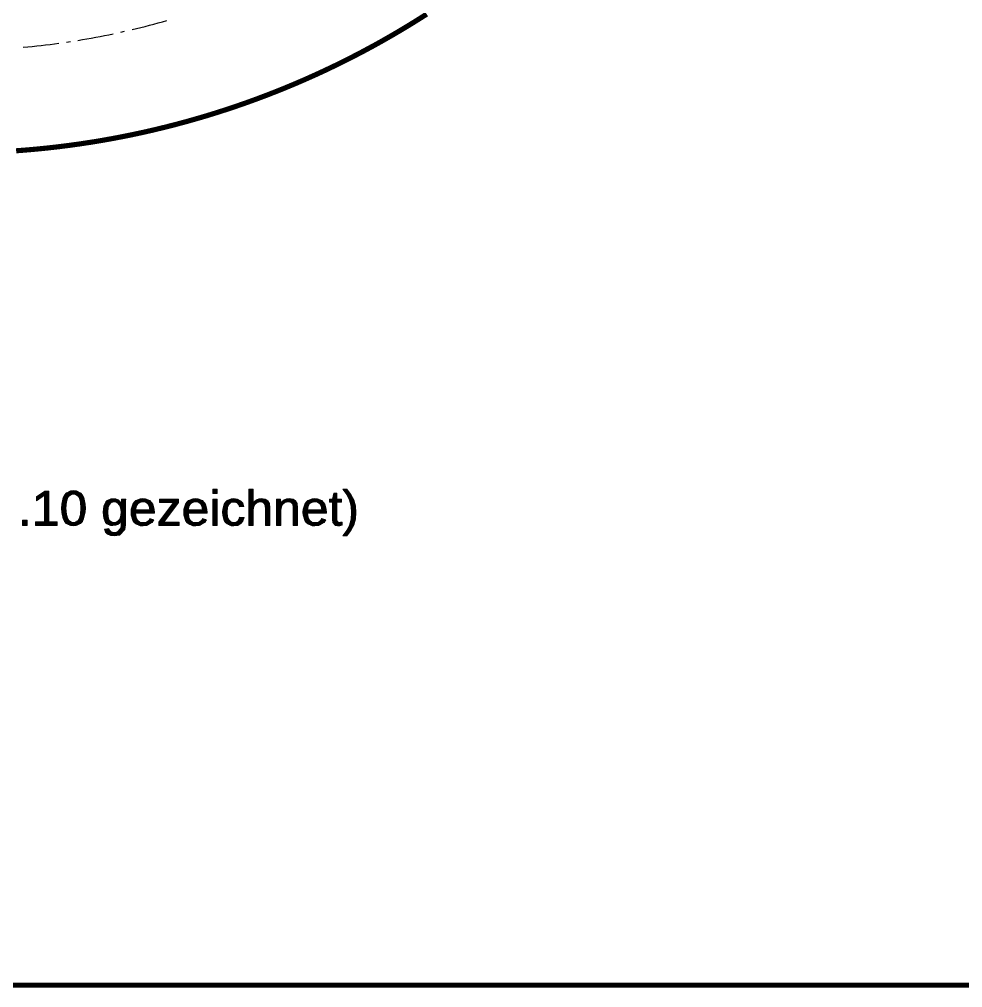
# Model space of a CAD drawing. Header units: millimetres. Extents: x 20 to 410, y 10 to 287.
# Drawn here: x 123.1 to 215, y 9.8 to 104.1 of the extents above; entities that cross this region are included whole.
import ezdxf

# ---------------------------------------------------------------- set-up
doc = ezdxf.new("R2010")
doc.units = ezdxf.units.MM
for name, color, linetype, lineweight in [('KANTEN', 7, 'Continuous', 50), ('MITTELLINIEN', 7, 'Continuous', 25), ('TEXT', 7, 'Continuous', 13)]:
    doc.layers.add(name, color=color, linetype=linetype, lineweight=lineweight)

msp = doc.modelspace()

# ---------------------------------------------------------------- linework, layer by layer
at = {"layer": 'KANTEN', "lineweight": 50, "const_width": 0.5}
msp.add_lwpolyline([(20, 10), (410, 10), (410, 287), (20, 287)], close=True, dxfattribs=at)
msp.add_lwpolyline([(122.766, 91.282), (123.663, 91.35), (124.859, 91.456), (125.754, 91.546), (126.947, 91.681), (128.137, 91.834), (129.029, 91.959), (130.215, 92.14), (131.103, 92.287), (132.285, 92.498), (133.169, 92.667), (134.051, 92.845), (135.224, 93.097), (136.102, 93.298), (137.269, 93.579), (138.141, 93.8), (139.3, 94.11), (140.455, 94.437), (141.319, 94.692), (142.179, 94.957), (143.322, 95.323), (144.175, 95.609), (145.309, 96.004), (146.155, 96.311), (147.278, 96.734), (148.395, 97.172), (149.229, 97.512), (150.059, 97.86), (150.885, 98.217), (151.981, 98.706), (152.798, 99.083), (153.882, 99.6), (154.689, 99.997), (155.493, 100.403), (156.557, 100.957), (157.614, 101.526), (158.401, 101.963), (159.183, 102.408), (160.219, 103.014), (160.99, 103.478), (162.011, 104.11), (162.77, 104.593)], dxfattribs=at)
at = {"layer": 'MITTELLINIEN', "lineweight": 25}
for points in [[(134.063, 103.091), (134.488, 103.195), (134.912, 103.299), (135.337, 103.406), (135.76, 103.516), (136.183, 103.627), (136.605, 103.742), (137.027, 103.86), (137.448, 103.977)], [(132.966, 102.84), (133.332, 102.924)], [(127.68, 101.87), (128.051, 101.925)], [(128.792, 102.042), (129.224, 102.112), (129.655, 102.187), (130.086, 102.264), (130.516, 102.341), (130.946, 102.424), (131.375, 102.508), (131.804, 102.593), (132.232, 102.684)], [(123.461, 101.37), (123.896, 101.411), (124.331, 101.454), (124.767, 101.498), (125.201, 101.548), (125.636, 101.598), (126.07, 101.65), (126.504, 101.707), (126.938, 101.763)]]:
    msp.add_lwpolyline(points, dxfattribs=at)
at = {"layer": 'TEXT', "lineweight": 13}
for p, q in [((124.764, 57.581), (125.329, 57.581)), ((124.851, 57.641), (125.413, 57.641)), ((124.939, 57.701), (125.497, 57.701)), ((125.026, 57.761), (125.948, 57.761)), ((125.113, 57.821), (125.948, 57.821)), ((125.2, 57.881), (125.948, 57.881)), ((125.288, 57.941), (125.948, 57.941)), ((125.375, 58.001), (125.948, 58.001)), ((125.462, 58.061), (125.948, 58.061)), ((125.518, 57.701), (125.948, 57.701)), ((125.518, 57.641), (125.948, 57.641)), ((125.518, 57.581), (125.948, 57.581)), ((125.55, 58.121), (125.948, 58.121)), ((127.387, 57.581), (127.846, 57.581)), ((127.418, 57.641), (127.889, 57.641)), ((127.448, 57.701), (127.988, 57.701)), ((127.485, 57.761), (128.094, 57.761)), ((127.536, 57.821), (128.298, 57.821)), ((127.588, 57.881), (129.113, 57.881)), ((127.65, 57.941), (129.049, 57.941)), ((127.774, 58.001), (128.929, 58.001)), ((127.898, 58.061), (128.808, 58.061)), ((128.022, 58.121), (128.688, 58.121)), ((128.419, 57.821), (129.163, 57.821)), ((128.617, 57.761), (129.214, 57.761)), ((128.718, 57.701), (129.251, 57.701)), ((128.816, 57.641), (129.281, 57.641)), ((128.857, 57.581), (129.312, 57.581)), ((141.918, 58.301), (142.346, 58.301)), ((141.918, 58.241), (142.346, 58.241)), ((141.918, 58.181), (142.346, 58.181)), ((141.918, 58.121), (142.346, 58.121)), ((141.918, 58.061), (142.346, 58.061)), ((141.918, 58.001), (142.346, 58.001)), ((141.918, 57.941), (142.346, 57.941)), ((145.441, 58.301), (145.868, 58.301)), ((145.441, 58.241), (145.868, 58.241)), ((145.441, 58.181), (145.868, 58.181)), ((145.441, 58.121), (145.868, 58.121)), ((145.441, 58.061), (145.868, 58.061)), ((145.441, 58.001), (145.868, 58.001)), ((145.441, 57.941), (145.868, 57.941)), ((145.441, 57.881), (145.868, 57.881)), ((145.441, 57.821), (145.868, 57.821)), ((145.441, 57.761), (145.868, 57.761)), ((145.441, 57.701), (145.868, 57.701)), ((145.441, 57.641), (145.868, 57.641)), ((145.441, 57.581), (145.868, 57.581)), ((153.651, 57.581), (154.011, 57.581)), ((153.665, 57.641), (154.011, 57.641)), ((153.678, 57.701), (154.011, 57.701)), ((153.691, 57.761), (154.011, 57.761)), ((153.704, 57.821), (154.011, 57.821)), ((153.717, 57.881), (154.011, 57.881)), ((154.594, 58.301), (155.007, 58.301)), ((154.639, 58.241), (155.053, 58.241)), ((154.684, 58.181), (155.1, 58.181)), ((154.73, 58.121), (155.147, 58.121)), ((154.775, 58.061), (155.194, 58.061)), ((154.82, 58.001), (155.24, 58.001)), ((154.865, 57.941), (155.287, 57.941)), ((154.91, 57.881), (155.334, 57.881)), ((154.955, 57.821), (155.381, 57.821)), ((154.993, 57.761), (155.416, 57.761)), ((155.022, 57.701), (155.447, 57.701)), ((155.052, 57.641), (155.478, 57.641)), ((155.082, 57.581), (155.509, 57.581)), ((124.764, 57.521), (125.245, 57.521)), ((124.764, 57.461), (125.161, 57.461)), ((124.764, 57.401), (125.078, 57.401)), ((124.764, 57.341), (124.994, 57.341)), ((124.764, 57.281), (124.91, 57.281)), ((124.764, 57.221), (124.826, 57.221)), ((125.518, 57.521), (125.948, 57.521)), ((125.518, 57.461), (125.948, 57.461)), ((125.518, 57.401), (125.948, 57.401)), ((125.518, 57.341), (125.948, 57.341)), ((125.518, 57.281), (125.948, 57.281)), ((125.518, 57.221), (125.948, 57.221)), ((125.518, 57.161), (125.948, 57.161)), ((125.518, 57.101), (125.948, 57.101)), ((125.518, 57.041), (125.948, 57.041)), ((125.518, 56.981), (125.948, 56.981)), ((125.518, 56.921), (125.948, 56.921)), ((125.518, 56.861), (125.948, 56.861)), ((125.518, 56.801), (125.948, 56.801)), ((125.518, 56.741), (125.948, 56.741)), ((125.518, 56.681), (125.948, 56.681)), ((125.518, 56.621), (125.948, 56.621)), ((127.197, 56.621), (127.633, 56.621)), ((127.199, 56.681), (127.637, 56.681)), ((127.202, 56.741), (127.641, 56.741)), ((127.204, 56.801), (127.645, 56.801)), ((127.208, 56.861), (127.649, 56.861)), ((127.221, 56.921), (127.653, 56.921)), ((127.234, 56.981), (127.657, 56.981)), ((127.247, 57.041), (127.661, 57.041)), ((127.26, 57.101), (127.67, 57.101)), ((127.273, 57.161), (127.688, 57.161)), ((127.286, 57.221), (127.706, 57.221)), ((127.299, 57.281), (127.724, 57.281)), ((127.312, 57.341), (127.743, 57.341)), ((127.325, 57.401), (127.761, 57.401)), ((127.338, 57.461), (127.779, 57.461)), ((127.357, 57.521), (127.803, 57.521)), ((128.898, 57.521), (129.342, 57.521)), ((128.923, 57.461), (129.362, 57.461)), ((128.941, 57.401), (129.375, 57.401)), ((128.959, 57.341), (129.388, 57.341)), ((128.977, 57.281), (129.402, 57.281)), ((128.994, 57.221), (129.415, 57.221)), ((129.012, 57.161), (129.428, 57.161)), ((129.03, 57.101), (129.441, 57.101)), ((129.039, 57.041), (129.454, 57.041)), ((129.043, 56.981), (129.467, 56.981)), ((129.047, 56.921), (129.48, 56.921)), ((129.052, 56.861), (129.493, 56.861)), ((129.056, 56.801), (129.497, 56.801)), ((129.06, 56.741), (129.5, 56.741)), ((129.064, 56.681), (129.503, 56.681)), ((129.068, 56.621), (129.505, 56.621)), ((131.314, 56.621), (131.772, 56.621)), ((131.33, 56.681), (131.793, 56.681)), ((131.356, 56.741), (131.815, 56.741)), ((131.382, 56.801), (131.837, 56.801)), ((131.408, 56.861), (131.879, 56.861)), ((131.434, 56.921), (131.944, 56.921)), ((131.46, 56.981), (132.01, 56.981)), ((131.486, 57.041), (132.185, 57.041)), ((131.531, 57.101), (132.88, 57.101)), ((131.588, 57.161), (132.815, 57.161)), ((131.665, 57.221), (132.744, 57.221)), ((131.799, 57.281), (132.653, 57.281)), ((131.934, 57.341), (132.513, 57.341)), ((132.508, 57.041), (132.918, 57.041)), ((132.621, 56.981), (132.957, 56.981)), ((132.705, 56.921), (132.996, 56.921)), ((132.762, 56.861), (133.429, 56.861)), ((132.817, 56.801), (133.429, 56.801)), ((132.848, 56.741), (133.429, 56.741)), ((132.879, 56.681), (133.429, 56.681)), ((132.909, 56.621), (133.429, 56.621)), ((133.009, 56.921), (133.43, 56.921)), ((133.011, 56.981), (133.431, 56.981)), ((133.013, 57.041), (133.431, 57.041)), ((133.015, 57.101), (133.432, 57.101)), ((133.018, 57.161), (133.433, 57.161)), ((133.023, 57.221), (133.436, 57.221)), ((133.027, 57.281), (133.44, 57.281)), ((133.037, 57.341), (133.443, 57.341)), ((134.055, 56.621), (134.472, 56.621)), ((134.073, 56.681), (134.504, 56.681)), ((134.092, 56.741), (134.538, 56.741)), ((134.11, 56.801), (134.572, 56.801)), ((134.128, 56.861), (134.606, 56.861)), ((134.167, 56.921), (134.68, 56.921)), ((134.209, 56.981), (134.762, 56.981)), ((134.25, 57.041), (134.898, 57.041)), ((134.31, 57.101), (135.887, 57.101)), ((134.377, 57.161), (135.837, 57.161)), ((134.467, 57.221), (135.758, 57.221)), ((134.617, 57.281), (135.609, 57.281)), ((134.767, 57.341), (135.459, 57.341)), ((135.339, 57.041), (135.936, 57.041)), ((135.465, 56.981), (135.986, 56.981)), ((135.555, 56.921), (136.036, 56.921)), ((135.614, 56.861), (136.085, 56.861)), ((135.648, 56.801), (136.102, 56.801)), ((135.683, 56.741), (136.118, 56.741)), ((135.717, 56.681), (136.135, 56.681)), ((135.739, 56.621), (136.151, 56.621)), ((136.737, 57.341), (138.598, 57.341)), ((136.737, 57.281), (138.598, 57.281)), ((136.737, 57.221), (138.598, 57.221)), ((136.737, 57.161), (138.598, 57.161)), ((136.737, 57.101), (138.598, 57.101)), ((136.737, 57.041), (138.598, 57.041)), ((137.794, 56.621), (138.296, 56.621)), ((137.839, 56.681), (138.342, 56.681)), ((137.885, 56.741), (138.387, 56.741)), ((137.93, 56.801), (138.432, 56.801)), ((137.975, 56.861), (138.477, 56.861)), ((138.02, 56.921), (138.522, 56.921)), ((138.065, 56.981), (138.567, 56.981)), ((139.189, 56.621), (139.606, 56.621)), ((139.207, 56.681), (139.638, 56.681)), ((139.225, 56.741), (139.672, 56.741)), ((139.244, 56.801), (139.706, 56.801)), ((139.262, 56.861), (139.74, 56.861)), ((139.301, 56.921), (139.814, 56.921)), ((139.342, 56.981), (139.896, 56.981)), ((139.384, 57.041), (140.032, 57.041)), ((139.444, 57.101), (141.02, 57.101)), ((139.511, 57.161), (140.971, 57.161)), ((139.6, 57.221), (140.892, 57.221)), ((139.751, 57.281), (140.743, 57.281)), ((139.901, 57.341), (140.593, 57.341)), ((140.473, 57.041), (141.07, 57.041)), ((140.599, 56.981), (141.12, 56.981)), ((140.689, 56.921), (141.17, 56.921)), ((140.748, 56.861), (141.219, 56.861)), ((140.782, 56.801), (141.235, 56.801)), ((140.816, 56.741), (141.252, 56.741)), ((140.85, 56.681), (141.268, 56.681)), ((140.873, 56.621), (141.285, 56.621)), ((141.918, 57.341), (142.346, 57.341)), ((141.918, 57.281), (142.346, 57.281)), ((141.918, 57.221), (142.346, 57.221)), ((141.918, 57.161), (142.346, 57.161)), ((141.918, 57.101), (142.346, 57.101)), ((141.918, 57.041), (142.346, 57.041)), ((141.918, 56.981), (142.346, 56.981)), ((141.918, 56.921), (142.346, 56.921)), ((141.918, 56.861), (142.346, 56.861)), ((141.918, 56.801), (142.346, 56.801)), ((141.918, 56.741), (142.346, 56.741)), ((141.918, 56.681), (142.346, 56.681)), ((141.918, 56.621), (142.346, 56.621)), ((142.97, 56.621), (143.397, 56.621)), ((142.987, 56.681), (143.42, 56.681)), ((143.004, 56.741), (143.442, 56.741)), ((143.022, 56.801), (143.465, 56.801)), ((143.039, 56.861), (143.508, 56.861)), ((143.077, 56.921), (143.579, 56.921)), ((143.116, 56.981), (143.649, 56.981)), ((143.156, 57.041), (143.867, 57.041)), ((143.214, 57.101), (144.714, 57.101)), ((143.277, 57.161), (144.662, 57.161)), ((143.364, 57.221), (144.578, 57.221)), ((143.508, 57.281), (144.463, 57.281)), ((143.651, 57.341), (144.349, 57.341)), ((144.106, 57.041), (144.766, 57.041)), ((144.273, 56.981), (144.818, 56.981)), ((144.364, 56.921), (144.857, 56.921)), ((144.408, 56.861), (144.878, 56.861)), ((144.453, 56.801), (144.9, 56.801)), ((144.478, 56.741), (144.921, 56.741)), ((144.496, 56.681), (144.943, 56.681)), ((144.514, 56.621), (144.862, 56.621)), ((145.441, 57.521), (145.868, 57.521)), ((145.441, 57.461), (145.868, 57.461)), ((145.441, 57.401), (145.868, 57.401)), ((145.441, 57.341), (145.867, 57.341)), ((145.441, 57.281), (145.867, 57.281)), ((145.441, 57.221), (145.865, 57.221)), ((145.441, 57.161), (145.863, 57.161)), ((145.441, 57.101), (145.86, 57.101)), ((145.441, 57.041), (145.857, 57.041)), ((145.441, 56.981), (145.854, 56.981)), ((145.441, 56.921), (145.85, 56.921)), ((145.441, 56.861), (146.056, 56.861)), ((145.441, 56.801), (146.019, 56.801)), ((145.441, 56.741), (145.985, 56.741)), ((145.441, 56.681), (145.952, 56.681)), ((145.441, 56.621), (145.919, 56.621)), ((145.865, 56.921), (146.137, 56.921)), ((145.907, 56.981), (146.218, 56.981)), ((145.948, 57.041), (146.407, 57.041)), ((145.99, 57.101), (147.34, 57.101)), ((146.049, 57.161), (147.308, 57.161)), ((146.12, 57.221), (147.239, 57.221)), ((146.195, 57.281), (147.142, 57.281)), ((146.344, 57.341), (147.045, 57.341)), ((146.739, 57.041), (147.372, 57.041)), ((146.877, 56.981), (147.404, 56.981)), ((146.948, 56.921), (147.436, 56.921)), ((146.983, 56.861), (147.448, 56.861)), ((147.014, 56.801), (147.455, 56.801)), ((147.028, 56.741), (147.462, 56.741)), ((147.041, 56.681), (147.469, 56.681)), ((147.051, 56.621), (147.477, 56.621)), ((148.13, 57.341), (148.534, 57.341)), ((148.134, 57.281), (148.538, 57.281)), ((148.137, 57.221), (148.541, 57.221)), ((148.141, 57.161), (148.544, 57.161)), ((148.141, 57.101), (148.546, 57.101)), ((148.142, 57.041), (148.549, 57.041)), ((148.143, 56.981), (148.55, 56.981)), ((148.143, 56.921), (148.552, 56.921)), ((148.144, 56.861), (148.758, 56.861)), ((148.144, 56.801), (148.721, 56.801)), ((148.144, 56.741), (148.689, 56.741)), ((148.144, 56.681), (148.658, 56.681)), ((148.144, 56.621), (148.626, 56.621)), ((148.568, 56.921), (148.838, 56.921)), ((148.61, 56.981), (148.918, 56.981)), ((148.652, 57.041), (149.11, 57.041)), ((148.694, 57.101), (150.044, 57.101)), ((148.749, 57.161), (150.012, 57.161)), ((148.822, 57.221), (149.942, 57.221)), ((148.896, 57.281), (149.846, 57.281)), ((149.047, 57.341), (149.75, 57.341)), ((149.447, 57.041), (150.075, 57.041)), ((149.583, 56.981), (150.107, 56.981)), ((149.651, 56.921), (150.139, 56.921)), ((149.683, 56.861), (150.152, 56.861)), ((149.715, 56.801), (150.159, 56.801)), ((149.729, 56.741), (150.166, 56.741)), ((149.742, 56.681), (150.173, 56.681)), ((149.753, 56.621), (150.18, 56.621)), ((150.809, 56.621), (151.226, 56.621)), ((150.827, 56.681), (151.258, 56.681)), ((150.846, 56.741), (151.292, 56.741)), ((150.864, 56.801), (151.326, 56.801)), ((150.882, 56.861), (151.36, 56.861)), ((150.921, 56.921), (151.434, 56.921)), ((150.963, 56.981), (151.516, 56.981)), ((151.004, 57.041), (151.652, 57.041)), ((151.065, 57.101), (152.641, 57.101)), ((151.131, 57.161), (152.591, 57.161)), ((151.221, 57.221), (152.512, 57.221)), ((151.371, 57.281), (152.363, 57.281)), ((151.521, 57.341), (152.214, 57.341)), ((152.093, 57.041), (152.69, 57.041)), ((152.219, 56.981), (152.74, 56.981)), ((152.309, 56.921), (152.79, 56.921)), ((152.368, 56.861), (152.839, 56.861)), ((152.403, 56.801), (152.856, 56.801)), ((152.437, 56.741), (152.872, 56.741)), ((152.471, 56.681), (152.889, 56.681)), ((152.493, 56.621), (152.905, 56.621)), ((153.287, 57.341), (154.486, 57.341)), ((153.287, 57.281), (154.486, 57.281)), ((153.287, 57.221), (154.486, 57.221)), ((153.287, 57.161), (154.486, 57.161)), ((153.287, 57.101), (154.486, 57.101)), ((153.287, 57.041), (154.486, 57.041)), ((153.584, 56.981), (154.011, 56.981)), ((153.584, 56.921), (154.011, 56.921)), ((153.584, 56.861), (154.011, 56.861)), ((153.584, 56.801), (154.011, 56.801)), ((153.584, 56.741), (154.011, 56.741)), ((153.584, 56.681), (154.011, 56.681)), ((153.584, 56.621), (154.011, 56.621)), ((153.612, 57.401), (154.011, 57.401)), ((153.625, 57.461), (154.011, 57.461)), ((153.638, 57.521), (154.011, 57.521)), ((155.111, 57.521), (155.539, 57.521)), ((155.141, 57.461), (155.57, 57.461)), ((155.171, 57.401), (155.601, 57.401)), ((155.2, 57.341), (155.631, 57.341)), ((155.23, 57.281), (155.662, 57.281)), ((155.252, 57.221), (155.681, 57.221)), ((155.269, 57.161), (155.698, 57.161)), ((155.285, 57.101), (155.714, 57.101)), ((155.301, 57.041), (155.731, 57.041)), ((155.317, 56.981), (155.747, 56.981)), ((155.333, 56.921), (155.764, 56.921)), ((155.349, 56.861), (155.781, 56.861)), ((155.365, 56.801), (155.797, 56.801)), ((155.382, 56.741), (155.814, 56.741)), ((155.398, 56.681), (155.829, 56.681)), ((155.404, 56.621), (155.833, 56.621)), ((125.518, 56.561), (125.948, 56.561)), ((125.518, 56.501), (125.948, 56.501)), ((125.518, 56.441), (125.948, 56.441)), ((125.518, 56.381), (125.948, 56.381)), ((125.518, 56.321), (125.948, 56.321)), ((125.518, 56.261), (125.948, 56.261)), ((125.518, 56.201), (125.948, 56.201)), ((125.518, 56.141), (125.948, 56.141)), ((125.518, 56.081), (125.948, 56.081)), ((125.518, 56.021), (125.948, 56.021)), ((125.518, 55.961), (125.948, 55.961)), ((125.518, 55.901), (125.948, 55.901)), ((125.518, 55.841), (125.948, 55.841)), ((125.518, 55.781), (125.948, 55.781)), ((125.518, 55.721), (125.948, 55.721)), ((125.518, 55.661), (125.948, 55.661)), ((127.19, 56.441), (127.622, 56.441)), ((127.191, 56.501), (127.625, 56.501)), ((127.192, 56.381), (127.626, 56.381)), ((127.194, 56.561), (127.629, 56.561)), ((127.195, 56.321), (127.631, 56.321)), ((127.198, 56.261), (127.635, 56.261)), ((127.201, 56.201), (127.639, 56.201)), ((127.203, 56.141), (127.643, 56.141)), ((127.206, 56.081), (127.648, 56.081)), ((127.215, 56.021), (127.652, 56.021)), ((127.229, 55.961), (127.656, 55.961)), ((127.242, 55.901), (127.66, 55.901)), ((127.256, 55.841), (127.665, 55.841)), ((127.27, 55.781), (127.682, 55.781)), ((127.283, 55.721), (127.7, 55.721)), ((127.297, 55.661), (127.719, 55.661)), ((128.978, 55.661), (129.402, 55.661)), ((128.997, 55.721), (129.416, 55.721)), ((129.015, 55.781), (129.43, 55.781)), ((129.034, 55.841), (129.444, 55.841)), ((129.039, 55.901), (129.458, 55.901)), ((129.043, 55.961), (129.472, 55.961)), ((129.048, 56.021), (129.485, 56.021)), ((129.052, 56.081), (129.495, 56.081)), ((129.056, 56.141), (129.498, 56.141)), ((129.061, 56.201), (129.501, 56.201)), ((129.065, 56.261), (129.504, 56.261)), ((129.069, 56.321), (129.506, 56.321)), ((129.072, 56.561), (129.508, 56.561)), ((129.074, 56.381), (129.509, 56.381)), ((129.076, 56.501), (129.511, 56.501)), ((129.078, 56.441), (129.512, 56.441)), ((131.26, 56.081), (131.7, 56.081)), ((131.261, 56.021), (131.702, 56.021)), ((131.266, 56.141), (131.705, 56.141)), ((131.267, 55.961), (131.707, 55.961)), ((131.272, 56.201), (131.71, 56.201)), ((131.272, 55.901), (131.711, 55.901)), ((131.278, 56.261), (131.715, 56.261)), ((131.278, 55.841), (131.716, 55.841)), ((131.284, 56.321), (131.72, 56.321)), ((131.284, 55.781), (131.72, 55.781)), ((131.29, 56.381), (131.725, 56.381)), ((131.29, 55.721), (131.725, 55.721)), ((131.295, 55.661), (131.73, 55.661)), ((131.296, 56.441), (131.729, 56.441)), ((131.302, 56.501), (131.734, 56.501)), ((131.308, 56.561), (131.75, 56.561)), ((132.929, 56.561), (133.429, 56.561)), ((132.945, 56.501), (133.429, 56.501)), ((132.952, 55.661), (133.429, 55.661)), ((132.961, 56.441), (133.429, 56.441)), ((132.968, 55.721), (133.429, 55.721)), ((132.976, 56.381), (133.429, 56.381)), ((132.983, 55.781), (133.429, 55.781)), ((132.985, 56.321), (133.429, 56.321)), ((132.988, 55.841), (133.429, 55.841)), ((132.99, 56.261), (133.429, 56.261)), ((132.992, 55.901), (133.429, 55.901)), ((132.994, 56.201), (133.429, 56.201)), ((132.997, 55.961), (133.429, 55.961)), ((132.999, 56.141), (133.429, 56.141)), ((133.001, 56.021), (133.429, 56.021)), ((133.003, 56.081), (133.429, 56.081)), ((133.963, 56.081), (136.241, 56.081)), ((133.966, 56.021), (136.244, 56.021)), ((133.967, 56.141), (136.238, 56.141)), ((133.97, 56.201), (136.234, 56.201)), ((133.97, 55.961), (134.413, 55.961)), ((133.973, 55.901), (134.42, 55.901)), ((133.974, 56.261), (136.231, 56.261)), ((133.977, 55.841), (134.427, 55.841)), ((133.978, 56.321), (134.42, 56.321)), ((133.981, 55.781), (134.434, 55.781)), ((133.982, 56.381), (134.43, 56.381)), ((133.995, 55.721), (134.441, 55.721)), ((134, 56.441), (134.441, 56.441)), ((134.013, 55.661), (134.448, 55.661)), ((134.018, 56.501), (134.451, 56.501)), ((134.037, 56.561), (134.461, 56.561)), ((135.751, 56.561), (136.168, 56.561)), ((135.763, 56.501), (136.184, 56.501)), ((135.775, 56.441), (136.201, 56.441)), ((135.787, 56.381), (136.218, 56.381)), ((135.799, 56.321), (136.228, 56.321)), ((137.074, 55.661), (137.575, 55.661)), ((137.119, 55.721), (137.62, 55.721)), ((137.164, 55.781), (137.665, 55.781)), ((137.209, 55.841), (137.71, 55.841)), ((137.254, 55.901), (137.755, 55.901)), ((137.299, 55.961), (137.8, 55.961)), ((137.344, 56.021), (137.845, 56.021)), ((137.389, 56.081), (137.89, 56.081)), ((137.434, 56.141), (137.935, 56.141)), ((137.479, 56.201), (137.981, 56.201)), ((137.524, 56.261), (138.026, 56.261)), ((137.569, 56.321), (138.071, 56.321)), ((137.614, 56.381), (138.116, 56.381)), ((137.659, 56.441), (138.161, 56.441)), ((137.704, 56.501), (138.206, 56.501)), ((137.749, 56.561), (138.251, 56.561)), ((139.097, 56.081), (141.375, 56.081)), ((139.1, 56.141), (141.371, 56.141)), ((139.1, 56.021), (141.378, 56.021)), ((139.104, 56.201), (141.368, 56.201)), ((139.104, 55.961), (139.547, 55.961)), ((139.107, 55.901), (139.554, 55.901)), ((139.108, 56.261), (141.365, 56.261)), ((139.111, 55.841), (139.561, 55.841)), ((139.112, 56.321), (139.554, 56.321)), ((139.114, 55.781), (139.568, 55.781)), ((139.116, 56.381), (139.564, 56.381)), ((139.129, 55.721), (139.575, 55.721)), ((139.134, 56.441), (139.574, 56.441)), ((139.146, 55.661), (139.582, 55.661)), ((139.152, 56.501), (139.585, 56.501)), ((139.17, 56.561), (139.595, 56.561)), ((140.885, 56.561), (141.302, 56.561)), ((140.897, 56.501), (141.318, 56.501)), ((140.909, 56.441), (141.335, 56.441)), ((140.92, 56.381), (141.351, 56.381)), ((140.932, 56.321), (141.362, 56.321)), ((141.918, 56.561), (142.346, 56.561)), ((141.918, 56.501), (142.346, 56.501)), ((141.918, 56.441), (142.346, 56.441)), ((141.918, 56.381), (142.346, 56.381)), ((141.918, 56.321), (142.346, 56.321)), ((141.918, 56.261), (142.346, 56.261)), ((141.918, 56.201), (142.346, 56.201)), ((141.918, 56.141), (142.346, 56.141)), ((141.918, 56.081), (142.346, 56.081)), ((141.918, 56.021), (142.346, 56.021)), ((141.918, 55.961), (142.346, 55.961)), ((141.918, 55.901), (142.346, 55.901)), ((141.918, 55.841), (142.346, 55.841)), ((141.918, 55.781), (142.346, 55.781)), ((141.918, 55.721), (142.346, 55.721)), ((141.918, 55.661), (142.346, 55.661)), ((142.881, 56.081), (143.326, 56.081)), ((142.883, 56.021), (143.331, 56.021)), ((142.884, 56.141), (143.331, 56.141)), ((142.886, 55.961), (143.336, 55.961)), ((142.888, 56.201), (143.336, 56.201)), ((142.889, 55.901), (143.342, 55.901)), ((142.891, 56.261), (143.341, 56.261)), ((142.893, 55.841), (143.347, 55.841)), ((142.895, 56.321), (143.346, 56.321)), ((142.896, 55.781), (143.352, 55.781)), ((142.901, 56.381), (143.351, 56.381)), ((142.909, 55.721), (143.358, 55.721)), ((142.918, 56.441), (143.356, 56.441)), ((142.926, 55.661), (143.363, 55.661)), ((142.935, 56.501), (143.361, 56.501)), ((142.952, 56.561), (143.375, 56.561)), ((145.441, 56.561), (145.906, 56.561)), ((145.441, 56.501), (145.898, 56.501)), ((145.441, 56.441), (145.889, 56.441)), ((145.441, 56.381), (145.88, 56.381)), ((145.441, 56.321), (145.872, 56.321)), ((145.441, 56.261), (145.868, 56.261)), ((145.441, 56.201), (145.868, 56.201)), ((145.441, 56.141), (145.868, 56.141)), ((145.441, 56.081), (145.868, 56.081)), ((145.441, 56.021), (145.868, 56.021)), ((145.441, 55.961), (145.868, 55.961)), ((145.441, 55.901), (145.868, 55.901)), ((145.441, 55.841), (145.868, 55.841)), ((145.441, 55.781), (145.868, 55.781)), ((145.441, 55.721), (145.868, 55.721)), ((145.441, 55.661), (145.868, 55.661)), ((147.054, 56.561), (147.484, 56.561)), ((147.057, 56.501), (147.491, 56.501)), ((147.06, 56.441), (147.492, 56.441)), ((147.062, 56.381), (147.492, 56.381)), ((147.062, 56.321), (147.492, 56.321)), ((147.062, 56.261), (147.492, 56.261)), ((147.062, 56.201), (147.492, 56.201)), ((147.062, 56.141), (147.492, 56.141)), ((147.062, 56.081), (147.492, 56.081)), ((147.062, 56.021), (147.492, 56.021)), ((147.062, 55.961), (147.492, 55.961)), ((147.062, 55.901), (147.492, 55.901)), ((147.062, 55.841), (147.492, 55.841)), ((147.062, 55.781), (147.492, 55.781)), ((147.062, 55.721), (147.492, 55.721)), ((147.062, 55.661), (147.492, 55.661)), ((148.144, 56.561), (148.61, 56.561)), ((148.144, 56.501), (148.602, 56.501)), ((148.144, 56.441), (148.594, 56.441)), ((148.144, 56.381), (148.586, 56.381)), ((148.144, 56.321), (148.578, 56.321)), ((148.144, 56.261), (148.571, 56.261)), ((148.144, 56.201), (148.571, 56.201)), ((148.144, 56.141), (148.571, 56.141)), ((148.144, 56.081), (148.571, 56.081)), ((148.144, 56.021), (148.571, 56.021)), ((148.144, 55.961), (148.571, 55.961)), ((148.144, 55.901), (148.571, 55.901)), ((148.144, 55.841), (148.571, 55.841)), ((148.144, 55.781), (148.571, 55.781)), ((148.144, 55.721), (148.571, 55.721)), ((148.144, 55.661), (148.571, 55.661)), ((149.757, 56.561), (150.187, 56.561)), ((149.76, 56.501), (150.194, 56.501)), ((149.763, 56.441), (150.195, 56.441)), ((149.765, 56.381), (150.195, 56.381)), ((149.765, 56.321), (150.195, 56.321)), ((149.765, 56.261), (150.195, 56.261)), ((149.765, 56.201), (150.195, 56.201)), ((149.765, 56.141), (150.195, 56.141)), ((149.765, 56.081), (150.195, 56.081)), ((149.765, 56.021), (150.195, 56.021)), ((149.765, 55.961), (150.195, 55.961)), ((149.765, 55.901), (150.195, 55.901)), ((149.765, 55.841), (150.195, 55.841)), ((149.765, 55.781), (150.195, 55.781)), ((149.765, 55.721), (150.195, 55.721)), ((149.765, 55.661), (150.195, 55.661)), ((150.717, 56.081), (152.995, 56.081)), ((150.721, 56.141), (152.992, 56.141)), ((150.721, 56.021), (152.998, 56.021)), ((150.724, 56.201), (152.988, 56.201)), ((150.724, 55.961), (151.167, 55.961)), ((150.728, 56.261), (152.985, 56.261)), ((150.728, 55.901), (151.174, 55.901)), ((150.731, 55.841), (151.181, 55.841)), ((150.732, 56.321), (151.174, 56.321)), ((150.735, 55.781), (151.188, 55.781)), ((150.736, 56.381), (151.184, 56.381)), ((150.749, 55.721), (151.195, 55.721)), ((150.754, 56.441), (151.195, 56.441)), ((150.767, 55.661), (151.202, 55.661)), ((150.772, 56.501), (151.205, 56.501)), ((150.791, 56.561), (151.216, 56.561)), ((152.505, 56.561), (152.922, 56.561)), ((152.517, 56.501), (152.939, 56.501)), ((152.529, 56.441), (152.955, 56.441)), ((152.541, 56.381), (152.972, 56.381)), ((152.553, 56.321), (152.982, 56.321)), ((153.584, 56.561), (154.011, 56.561)), ((153.584, 56.501), (154.011, 56.501)), ((153.584, 56.441), (154.011, 56.441)), ((153.584, 56.381), (154.011, 56.381)), ((153.584, 56.321), (154.011, 56.321)), ((153.584, 56.261), (154.011, 56.261)), ((153.584, 56.201), (154.011, 56.201)), ((153.584, 56.141), (154.011, 56.141)), ((153.584, 56.081), (154.011, 56.081)), ((153.584, 56.021), (154.011, 56.021)), ((153.584, 55.961), (154.011, 55.961)), ((153.584, 55.901), (154.011, 55.901)), ((153.584, 55.841), (154.011, 55.841)), ((153.584, 55.781), (154.011, 55.781)), ((153.584, 55.721), (154.011, 55.721)), ((153.584, 55.661), (154.011, 55.661)), ((155.409, 56.561), (155.838, 56.561)), ((155.414, 56.501), (155.843, 56.501)), ((155.419, 56.441), (155.848, 56.441)), ((155.421, 55.661), (155.85, 55.661)), ((155.424, 56.381), (155.853, 56.381)), ((155.426, 55.721), (155.855, 55.721)), ((155.429, 56.321), (155.858, 56.321)), ((155.431, 55.781), (155.86, 55.781)), ((155.434, 56.261), (155.863, 56.261)), ((155.436, 55.841), (155.865, 55.841)), ((155.439, 56.201), (155.868, 56.201)), ((155.441, 55.901), (155.87, 55.901)), ((155.444, 56.141), (155.873, 56.141)), ((155.446, 55.961), (155.875, 55.961)), ((155.448, 56.081), (155.878, 56.081)), ((155.451, 56.021), (155.88, 56.021)), ((123.389, 55.241), (123.853, 55.241)), ((123.389, 55.181), (123.853, 55.181)), ((123.389, 55.121), (123.853, 55.121)), ((123.389, 55.061), (123.853, 55.061)), ((123.389, 55.001), (123.853, 55.001)), ((123.389, 54.941), (123.853, 54.941)), ((123.389, 54.881), (123.853, 54.881)), ((123.389, 54.821), (123.853, 54.821)), ((124.667, 55.121), (126.762, 55.121)), ((124.667, 55.061), (126.762, 55.061)), ((124.667, 55.001), (126.762, 55.001)), ((124.667, 54.941), (126.762, 54.941)), ((124.667, 54.881), (126.762, 54.881)), ((124.667, 54.821), (126.762, 54.821)), ((125.518, 55.601), (125.948, 55.601)), ((125.518, 55.541), (125.948, 55.541)), ((125.518, 55.481), (125.948, 55.481)), ((125.518, 55.421), (125.948, 55.421)), ((125.518, 55.361), (125.948, 55.361)), ((125.518, 55.301), (125.948, 55.301)), ((125.518, 55.241), (125.948, 55.241)), ((125.518, 55.181), (125.948, 55.181)), ((127.31, 55.601), (127.737, 55.601)), ((127.324, 55.541), (127.755, 55.541)), ((127.337, 55.481), (127.774, 55.481)), ((127.351, 55.421), (127.792, 55.421)), ((127.38, 55.361), (127.83, 55.361)), ((127.411, 55.301), (127.872, 55.301)), ((127.442, 55.241), (127.939, 55.241)), ((127.473, 55.181), (128.04, 55.181)), ((127.521, 55.121), (128.14, 55.121)), ((127.572, 55.061), (129.121, 55.061)), ((127.623, 55.001), (129.07, 55.001)), ((127.716, 54.941), (128.975, 54.941)), ((127.835, 54.881), (128.856, 54.881)), ((127.953, 54.821), (128.738, 54.821)), ((128.071, 54.761), (128.619, 54.761)), ((128.557, 55.121), (129.173, 55.121)), ((128.655, 55.181), (129.221, 55.181)), ((128.754, 55.241), (129.253, 55.241)), ((128.823, 55.301), (129.284, 55.301)), ((128.864, 55.361), (129.316, 55.361)), ((128.904, 55.421), (129.347, 55.421)), ((128.922, 55.481), (129.361, 55.481)), ((128.941, 55.541), (129.375, 55.541)), ((128.959, 55.601), (129.388, 55.601)), ((131.301, 55.601), (131.737, 55.601)), ((131.307, 55.541), (131.758, 55.541)), ((131.312, 55.481), (131.778, 55.481)), ((131.336, 55.421), (131.799, 55.421)), ((131.361, 55.361), (131.82, 55.361)), ((131.385, 55.301), (131.845, 55.301)), ((131.41, 55.241), (131.911, 55.241)), ((131.435, 55.181), (131.977, 55.181)), ((131.46, 55.121), (132.095, 55.121)), ((131.491, 55.061), (132.87, 55.061)), ((131.546, 55.001), (132.808, 55.001)), ((131.602, 54.941), (132.735, 54.941)), ((131.729, 54.881), (132.657, 54.881)), ((131.862, 54.821), (132.51, 54.821)), ((132.17, 54.761), (132.176, 54.761)), ((132.536, 55.121), (132.909, 55.121)), ((132.649, 55.181), (132.949, 55.181)), ((132.72, 55.241), (132.989, 55.241)), ((132.778, 55.301), (133.429, 55.301)), ((132.827, 55.361), (133.429, 55.361)), ((132.858, 55.421), (133.429, 55.421)), ((132.89, 55.481), (133.429, 55.481)), ((132.92, 55.541), (133.429, 55.541)), ((132.936, 55.601), (133.429, 55.601)), ((132.994, 54.761), (133.416, 54.761)), ((133.002, 54.821), (133.424, 54.821)), ((133.004, 55.241), (133.429, 55.241)), ((133.004, 55.181), (133.429, 55.181)), ((133.004, 55.121), (133.429, 55.121)), ((133.004, 55.061), (133.429, 55.061)), ((133.004, 55.001), (133.429, 55.001)), ((133.004, 54.941), (133.429, 54.941)), ((133.004, 54.881), (133.429, 54.881)), ((134.03, 55.601), (134.455, 55.601)), ((134.048, 55.541), (134.477, 55.541)), ((134.066, 55.481), (134.505, 55.481)), ((134.083, 55.421), (134.533, 55.421)), ((134.101, 55.361), (134.562, 55.361)), ((134.119, 55.301), (134.59, 55.301)), ((134.145, 55.241), (134.658, 55.241)), ((134.186, 55.181), (134.733, 55.181)), ((134.227, 55.121), (134.808, 55.121)), ((134.272, 55.061), (135.084, 55.061)), ((134.339, 55.001), (135.897, 55.001)), ((134.406, 54.941), (135.794, 54.941)), ((134.533, 54.881), (135.691, 54.881)), ((134.687, 54.821), (135.588, 54.821)), ((134.84, 54.761), (135.413, 54.761)), ((135.205, 55.061), (136, 55.061)), ((135.473, 55.121), (136.05, 55.121)), ((135.592, 55.181), (136.084, 55.181)), ((135.659, 55.241), (136.118, 55.241)), ((135.72, 55.301), (136.152, 55.301)), ((135.753, 55.361), (136.102, 55.361)), ((135.786, 55.421), (135.89, 55.421)), ((136.656, 55.061), (138.648, 55.061)), ((136.656, 55.001), (138.648, 55.001)), ((136.656, 54.941), (138.648, 54.941)), ((136.656, 54.881), (138.648, 54.881)), ((136.656, 54.821), (138.648, 54.821)), ((136.668, 55.121), (137.169, 55.121)), ((136.713, 55.181), (137.214, 55.181)), ((136.758, 55.241), (137.259, 55.241)), ((136.804, 55.301), (137.304, 55.301)), ((136.849, 55.361), (137.349, 55.361)), ((136.894, 55.421), (137.394, 55.421)), ((136.939, 55.481), (137.439, 55.481)), ((136.984, 55.541), (137.484, 55.541)), ((137.029, 55.601), (137.529, 55.601)), ((139.164, 55.601), (139.589, 55.601)), ((139.182, 55.541), (139.611, 55.541)), ((139.199, 55.481), (139.639, 55.481)), ((139.217, 55.421), (139.667, 55.421)), ((139.235, 55.361), (139.696, 55.361)), ((139.253, 55.301), (139.724, 55.301)), ((139.278, 55.241), (139.792, 55.241)), ((139.319, 55.181), (139.867, 55.181)), ((139.36, 55.121), (139.942, 55.121)), ((139.406, 55.061), (140.217, 55.061)), ((139.473, 55.001), (141.031, 55.001)), ((139.54, 54.941), (140.928, 54.941)), ((139.667, 54.881), (140.825, 54.881)), ((139.82, 54.821), (140.721, 54.821)), ((139.974, 54.761), (140.547, 54.761)), ((140.339, 55.061), (141.134, 55.061)), ((140.607, 55.121), (141.183, 55.121)), ((140.726, 55.181), (141.218, 55.181)), ((140.793, 55.241), (141.252, 55.241)), ((140.853, 55.301), (141.286, 55.301)), ((140.887, 55.361), (141.235, 55.361)), ((140.92, 55.421), (141.024, 55.421)), ((141.918, 55.601), (142.346, 55.601)), ((141.918, 55.541), (142.346, 55.541)), ((141.918, 55.481), (142.346, 55.481)), ((141.918, 55.421), (142.346, 55.421)), ((141.918, 55.361), (142.346, 55.361)), ((141.918, 55.301), (142.346, 55.301)), ((141.918, 55.241), (142.346, 55.241)), ((141.918, 55.181), (142.346, 55.181)), ((141.918, 55.121), (142.346, 55.121)), ((141.918, 55.061), (142.346, 55.061)), ((141.918, 55.001), (142.346, 55.001)), ((141.918, 54.941), (142.346, 54.941)), ((141.918, 54.881), (142.346, 54.881)), ((141.918, 54.821), (142.346, 54.821)), ((142.943, 55.601), (143.377, 55.601)), ((142.96, 55.541), (143.4, 55.541)), ((142.977, 55.481), (143.423, 55.481)), ((142.994, 55.421), (143.446, 55.421)), ((143.011, 55.361), (143.469, 55.361)), ((143.028, 55.301), (143.503, 55.301)), ((143.053, 55.241), (143.569, 55.241)), ((143.092, 55.181), (143.635, 55.181)), ((143.131, 55.121), (143.735, 55.121)), ((143.175, 55.061), (144.749, 55.061)), ((143.239, 55.001), (144.7, 55.001)), ((143.302, 54.941), (144.639, 54.941)), ((143.423, 54.881), (144.53, 54.881)), ((143.568, 54.821), (144.42, 54.821)), ((143.713, 54.761), (144.183, 54.761)), ((144.223, 55.121), (144.798, 55.121)), ((144.334, 55.181), (144.847, 55.181)), ((144.394, 55.241), (144.881, 55.241)), ((144.441, 55.301), (144.9, 55.301)), ((144.482, 55.361), (144.919, 55.361)), ((144.5, 55.421), (144.937, 55.421)), ((144.517, 55.481), (144.956, 55.481)), ((144.535, 55.541), (144.975, 55.541)), ((145.441, 55.601), (145.868, 55.601)), ((145.441, 55.541), (145.868, 55.541)), ((145.441, 55.481), (145.868, 55.481)), ((145.441, 55.421), (145.868, 55.421)), ((145.441, 55.361), (145.868, 55.361)), ((145.441, 55.301), (145.868, 55.301)), ((145.441, 55.241), (145.868, 55.241)), ((145.441, 55.181), (145.868, 55.181)), ((145.441, 55.121), (145.868, 55.121)), ((145.441, 55.061), (145.868, 55.061)), ((145.441, 55.001), (145.868, 55.001)), ((145.441, 54.941), (145.868, 54.941)), ((145.441, 54.881), (145.868, 54.881)), ((145.441, 54.821), (145.868, 54.821)), ((147.062, 55.601), (147.492, 55.601)), ((147.062, 55.541), (147.492, 55.541)), ((147.062, 55.481), (147.492, 55.481)), ((147.062, 55.421), (147.492, 55.421)), ((147.062, 55.361), (147.492, 55.361)), ((147.062, 55.301), (147.492, 55.301)), ((147.062, 55.241), (147.492, 55.241)), ((147.062, 55.181), (147.492, 55.181)), ((147.062, 55.121), (147.492, 55.121)), ((147.062, 55.061), (147.492, 55.061)), ((147.062, 55.001), (147.492, 55.001)), ((147.062, 54.941), (147.492, 54.941)), ((147.062, 54.881), (147.492, 54.881)), ((147.062, 54.821), (147.492, 54.821)), ((148.144, 55.601), (148.571, 55.601)), ((148.144, 55.541), (148.571, 55.541)), ((148.144, 55.481), (148.571, 55.481)), ((148.144, 55.421), (148.571, 55.421)), ((148.144, 55.361), (148.571, 55.361)), ((148.144, 55.301), (148.571, 55.301)), ((148.144, 55.241), (148.571, 55.241)), ((148.144, 55.181), (148.571, 55.181)), ((148.144, 55.121), (148.571, 55.121)), ((148.144, 55.061), (148.571, 55.061)), ((148.144, 55.001), (148.571, 55.001)), ((148.144, 54.941), (148.571, 54.941)), ((148.144, 54.881), (148.571, 54.881)), ((148.144, 54.821), (148.571, 54.821)), ((149.765, 55.601), (150.195, 55.601)), ((149.765, 55.541), (150.195, 55.541)), ((149.765, 55.481), (150.195, 55.481)), ((149.765, 55.421), (150.195, 55.421)), ((149.765, 55.361), (150.195, 55.361)), ((149.765, 55.301), (150.195, 55.301)), ((149.765, 55.241), (150.195, 55.241)), ((149.765, 55.181), (150.195, 55.181)), ((149.765, 55.121), (150.195, 55.121)), ((149.765, 55.061), (150.195, 55.061)), ((149.765, 55.001), (150.195, 55.001)), ((149.765, 54.941), (150.195, 54.941)), ((149.765, 54.881), (150.195, 54.881)), ((149.765, 54.821), (150.195, 54.821)), ((150.784, 55.601), (151.209, 55.601)), ((150.802, 55.541), (151.231, 55.541)), ((150.82, 55.481), (151.259, 55.481)), ((150.837, 55.421), (151.288, 55.421)), ((150.855, 55.361), (151.316, 55.361)), ((150.873, 55.301), (151.344, 55.301)), ((150.899, 55.241), (151.412, 55.241)), ((150.94, 55.181), (151.487, 55.181)), ((150.981, 55.121), (151.562, 55.121)), ((151.026, 55.061), (151.838, 55.061)), ((151.093, 55.001), (152.651, 55.001)), ((151.16, 54.941), (152.548, 54.941)), ((151.287, 54.881), (152.445, 54.881)), ((151.441, 54.821), (152.342, 54.821)), ((151.594, 54.761), (152.167, 54.761)), ((151.96, 55.061), (152.755, 55.061)), ((152.227, 55.121), (152.804, 55.121)), ((152.346, 55.181), (152.838, 55.181)), ((152.413, 55.241), (152.872, 55.241)), ((152.474, 55.301), (152.906, 55.301)), ((152.507, 55.361), (152.856, 55.361)), ((152.54, 55.421), (152.644, 55.421)), ((153.584, 55.601), (154.011, 55.601)), ((153.584, 55.541), (154.011, 55.541)), ((153.584, 55.481), (154.011, 55.481)), ((153.584, 55.421), (154.011, 55.421)), ((153.584, 55.361), (154.016, 55.361)), ((153.587, 55.301), (154.022, 55.301)), ((153.595, 55.241), (154.034, 55.241)), ((153.602, 55.181), (154.06, 55.181)), ((153.61, 55.121), (154.123, 55.121)), ((153.623, 55.061), (154.528, 55.061)), ((153.676, 55.001), (154.528, 55.001)), ((153.729, 54.941), (154.528, 54.941)), ((153.782, 54.881), (154.528, 54.881)), ((153.835, 54.821), (154.528, 54.821)), ((153.978, 54.761), (154.34, 54.761)), ((155.215, 54.761), (155.646, 54.761)), ((155.244, 54.821), (155.672, 54.821)), ((155.261, 54.881), (155.688, 54.881)), ((155.277, 54.941), (155.705, 54.941)), ((155.293, 55.001), (155.722, 55.001)), ((155.309, 55.061), (155.738, 55.061)), ((155.325, 55.121), (155.755, 55.121)), ((155.341, 55.181), (155.772, 55.181)), ((155.357, 55.241), (155.788, 55.241)), ((155.373, 55.301), (155.805, 55.301)), ((155.389, 55.361), (155.822, 55.361)), ((155.402, 55.421), (155.831, 55.421)), ((155.407, 55.481), (155.836, 55.481)), ((155.412, 55.541), (155.841, 55.541)), ((155.416, 55.601), (155.845, 55.601)), ((131.365, 54.401), (131.822, 54.401)), ((131.391, 54.341), (131.848, 54.341)), ((131.417, 54.281), (131.891, 54.281)), ((131.443, 54.221), (131.953, 54.221)), ((131.468, 54.161), (132.056, 54.161)), ((131.515, 54.101), (132.322, 54.101)), ((131.576, 54.041), (133.025, 54.041)), ((131.638, 53.981), (132.966, 53.981)), ((131.719, 53.921), (132.906, 53.921)), ((131.759, 54.461), (131.796, 54.461)), ((131.861, 53.861), (132.847, 53.861)), ((132.079, 53.801), (132.563, 53.801)), ((132.395, 54.101), (133.085, 54.101)), ((132.661, 54.161), (133.144, 54.161)), ((132.712, 54.221), (133.204, 54.221)), ((132.763, 54.281), (133.264, 54.281)), ((132.814, 54.341), (133.323, 54.341)), ((132.866, 54.401), (133.365, 54.401)), ((132.917, 54.461), (133.373, 54.461)), ((132.965, 54.521), (133.382, 54.521)), ((132.972, 54.581), (133.39, 54.581)), ((132.98, 54.641), (133.399, 54.641)), ((132.987, 54.701), (133.407, 54.701)), ((154.614, 53.801), (155.027, 53.801)), ((154.659, 53.861), (155.074, 53.861)), ((154.704, 53.921), (155.121, 53.921)), ((154.75, 53.981), (155.168, 53.981)), ((154.795, 54.041), (155.214, 54.041)), ((154.84, 54.101), (155.261, 54.101)), ((154.886, 54.161), (155.308, 54.161)), ((154.931, 54.221), (155.355, 54.221)), ((154.976, 54.281), (155.399, 54.281)), ((155.007, 54.341), (155.43, 54.341)), ((155.037, 54.401), (155.461, 54.401)), ((155.066, 54.461), (155.492, 54.461)), ((155.096, 54.521), (155.522, 54.521)), ((155.126, 54.581), (155.553, 54.581)), ((155.155, 54.641), (155.584, 54.641)), ((155.185, 54.701), (155.615, 54.701))]:
    msp.add_line(p, q, dxfattribs=at)
for points in [[(125.554, 58.124), (125.948, 58.124), (125.948, 55.143), (126.762, 55.143), (126.762, 54.78), (124.667, 54.78), (124.667, 55.143), (125.518, 55.143), (125.518, 57.716), (124.764, 57.177), (124.764, 57.581), (125.554, 58.124)], [(128.345, 54.732), (128.075, 54.76), (127.642, 54.979), (127.479, 55.171), (127.352, 55.416), (127.207, 56.057), (127.189, 56.453), (127.207, 56.857), (127.347, 57.503), (127.47, 57.745), (127.631, 57.933), (128.076, 58.148), (128.36, 58.174), (128.636, 58.147), (129.072, 57.93), (129.232, 57.74), (129.355, 57.497), (129.495, 56.853), (129.513, 56.453), (129.494, 56.059), (129.346, 55.419), (129.217, 55.173), (129.052, 54.98), (128.616, 54.76), (128.345, 54.732)], [(128.176, 57.808), (127.893, 57.648), (127.793, 57.508), (127.664, 57.084), (127.621, 56.453), (127.665, 55.837), (127.795, 55.411), (127.895, 55.267), (128.173, 55.102), (128.35, 55.082), (128.526, 55.103), (128.802, 55.271), (128.903, 55.418), (129.035, 55.845), (129.079, 56.453), (129.037, 57.077), (128.911, 57.502), (128.814, 57.645), (128.538, 57.808), (128.36, 57.828), (128.176, 57.808)], [(142.346, 58.303), (142.346, 57.894), (141.918, 57.894), (141.918, 58.303), (142.346, 58.303)], [(146.008, 57.127), (146.187, 57.278), (146.407, 57.366), (146.678, 57.396), (147.041, 57.344), (147.294, 57.188), (147.442, 56.91), (147.492, 56.491), (147.492, 54.78), (147.062, 54.78), (147.062, 56.408), (147.049, 56.644), (147.012, 56.81), (146.946, 56.925), (146.849, 57.004), (146.713, 57.05), (146.533, 57.065), (146.261, 57.013), (146.05, 56.857), (145.913, 56.612), (145.868, 56.295), (145.868, 54.78), (145.441, 54.78), (145.441, 58.303), (145.868, 58.303), (145.868, 57.386), (145.866, 57.239), (145.86, 57.087), (145.853, 56.965), (145.849, 56.909), (145.857, 56.909), (146.008, 57.127)], [(154.528, 54.799), (154.315, 54.756), (154.097, 54.742), (153.873, 54.778), (153.616, 55.069), (153.584, 55.324), (153.584, 57.037), (153.287, 57.037), (153.287, 57.348), (153.6, 57.348), (153.726, 57.923), (154.011, 57.923), (154.011, 57.348), (154.486, 57.348), (154.486, 57.037), (154.011, 57.037), (154.011, 55.417), (154.026, 55.259), (154.071, 55.156), (154.154, 55.1), (154.282, 55.082), (154.386, 55.09), (154.528, 55.115), (154.528, 54.799)], [(155.881, 56.033), (155.827, 55.382), (155.666, 54.801), (155.394, 54.271), (155.005, 53.774), (154.593, 53.774), (154.979, 54.285), (155.245, 54.823), (155.4, 55.403), (155.452, 56.038), (155.4, 56.673), (155.244, 57.253), (154.977, 57.792), (154.593, 58.303), (155.005, 58.303), (155.395, 57.802), (155.668, 57.271), (155.828, 56.69), (155.881, 56.043), (155.881, 56.033)], [(131.794, 54.466), (131.862, 54.309), (131.982, 54.193), (132.151, 54.121), (132.366, 54.096), (132.645, 54.143), (132.964, 54.517), (133.004, 54.844), (133.004, 55.257), (133, 55.257), (132.856, 55.041), (132.667, 54.886), (132.438, 54.792), (132.173, 54.761), (131.953, 54.781), (131.606, 54.937), (131.479, 55.074), (131.313, 55.477), (131.257, 56.059), (131.317, 56.651), (131.496, 57.064), (131.631, 57.206), (131.993, 57.368), (132.221, 57.388), (132.476, 57.357), (132.694, 57.264), (132.872, 57.113), (133.004, 56.909), (133.009, 56.909), (133.011, 57.006), (133.018, 57.156), (133.028, 57.292), (133.038, 57.348), (133.443, 57.348), (133.432, 57.151), (133.429, 56.816), (133.429, 54.854), (133.362, 54.38), (132.824, 53.839), (132.354, 53.771), (131.976, 53.813), (131.684, 53.936), (131.48, 54.136), (131.364, 54.405), (131.794, 54.466)], [(132.512, 57.041), (132.325, 57.071), (132.042, 57.011), (131.848, 56.833), (131.736, 56.522), (131.699, 56.064), (131.734, 55.612), (131.838, 55.307), (132.029, 55.135), (132.318, 55.077), (132.509, 55.107), (132.676, 55.195), (132.815, 55.34), (132.918, 55.536), (132.983, 55.779), (133.004, 56.064), (132.983, 56.356), (132.918, 56.604), (132.816, 56.804), (132.678, 56.951), (132.512, 57.041)], [(135.128, 55.053), (135.378, 55.081), (135.573, 55.164), (135.714, 55.291), (135.8, 55.447), (136.175, 55.341), (136.023, 55.074), (135.5, 54.77), (135.128, 54.732), (134.86, 54.753), (134.426, 54.923), (134.261, 55.072), (134.13, 55.262), (133.981, 55.767), (133.963, 56.081), (133.981, 56.38), (134.13, 56.868), (134.261, 57.056), (134.425, 57.205), (134.851, 57.375), (135.111, 57.396), (135.377, 57.375), (135.801, 57.204), (136.085, 56.863), (136.226, 56.351), (136.244, 56.031), (136.244, 55.974), (134.412, 55.974), (134.457, 55.583), (134.594, 55.293), (134.819, 55.113), (135.128, 55.053)], [(135.104, 57.08), (134.826, 57.028), (134.612, 56.872), (134.473, 56.626), (134.416, 56.301), (135.802, 56.301), (135.733, 56.653), (135.596, 56.894), (135.388, 57.033), (135.104, 57.08)], [(136.737, 57.018), (136.737, 57.348), (138.598, 57.348), (138.598, 57.023), (137.16, 55.11), (138.648, 55.11), (138.648, 54.78), (136.656, 54.78), (136.656, 55.105), (138.093, 57.018), (136.737, 57.018)], [(139.953, 55.113), (140.262, 55.053), (140.512, 55.081), (140.707, 55.164), (140.848, 55.291), (140.934, 55.447), (141.308, 55.341), (141.157, 55.074), (140.633, 54.77), (140.262, 54.732), (139.994, 54.753), (139.56, 54.923), (139.394, 55.072), (139.264, 55.262), (139.115, 55.767), (139.097, 56.081), (139.115, 56.38), (139.264, 56.868), (139.394, 57.056), (139.559, 57.205), (139.985, 57.375), (140.245, 57.396), (140.511, 57.375), (140.935, 57.204), (141.218, 56.863), (141.36, 56.351), (141.378, 56.031), (141.378, 55.974), (139.546, 55.974), (139.591, 55.583), (139.728, 55.293), (139.953, 55.113)], [(140.521, 57.033), (140.238, 57.08), (139.96, 57.028), (139.746, 56.872), (139.606, 56.626), (139.55, 56.301), (140.936, 56.301), (140.867, 56.653), (140.73, 56.894), (140.521, 57.033)], [(142.346, 57.348), (142.346, 54.78), (141.918, 54.78), (141.918, 57.348), (142.346, 57.348)], [(143.366, 55.63), (143.487, 55.316), (143.69, 55.131), (143.974, 55.069), (144.184, 55.1), (144.355, 55.192), (144.479, 55.349), (144.544, 55.573), (144.976, 55.544), (144.872, 55.211), (144.66, 54.953), (144.359, 54.787), (143.986, 54.732), (143.732, 54.753), (143.321, 54.924), (143.163, 55.072), (143.039, 55.262), (142.898, 55.76), (142.88, 56.067), (142.898, 56.371), (143.04, 56.865), (143.165, 57.055), (143.323, 57.204), (143.731, 57.375), (143.981, 57.396), (144.342, 57.345), (144.635, 57.192), (144.847, 56.949), (144.962, 56.629), (144.522, 56.596), (144.464, 56.787), (144.353, 56.935), (144.19, 57.029), (143.969, 57.061), (143.677, 57.005), (143.478, 56.835), (143.364, 56.533), (143.326, 56.076), (143.366, 55.63)], [(149.765, 56.408), (149.753, 56.634), (149.715, 56.802), (149.651, 56.923), (149.556, 57.004), (149.422, 57.05), (149.236, 57.065), (148.96, 57.013), (148.749, 56.854), (148.616, 56.602), (148.571, 56.268), (148.571, 54.78), (148.144, 54.78), (148.144, 56.8), (148.141, 57.161), (148.13, 57.348), (148.533, 57.348), (148.536, 57.326), (148.538, 57.284), (148.541, 57.228), (148.544, 57.164), (148.548, 57.067), (148.552, 56.909), (148.56, 56.909), (148.718, 57.136), (148.9, 57.285), (149.117, 57.368), (149.381, 57.396), (149.747, 57.343), (149.999, 57.185), (150.146, 56.907), (150.195, 56.491), (150.195, 54.78), (149.765, 54.78), (149.765, 56.408)], [(151.211, 55.583), (151.348, 55.293), (151.573, 55.113), (151.882, 55.053), (152.132, 55.081), (152.327, 55.164), (152.468, 55.291), (152.554, 55.447), (152.929, 55.341), (152.777, 55.074), (152.254, 54.77), (151.882, 54.732), (151.614, 54.753), (151.181, 54.923), (151.015, 55.072), (150.884, 55.262), (150.736, 55.767), (150.717, 56.081), (150.736, 56.38), (150.884, 56.868), (151.015, 57.056), (151.18, 57.205), (151.605, 57.375), (151.865, 57.396), (152.131, 57.375), (152.556, 57.204), (152.839, 56.863), (152.98, 56.351), (152.998, 56.031), (152.998, 55.974), (151.166, 55.974), (151.211, 55.583)], [(152.487, 56.653), (152.35, 56.894), (152.142, 57.033), (151.859, 57.08), (151.58, 57.028), (151.366, 56.872), (151.227, 56.626), (151.17, 56.301), (152.557, 56.301), (152.487, 56.653)], [(123.853, 55.3), (123.853, 54.78), (123.389, 54.78), (123.389, 55.3), (123.853, 55.3)]]:
    msp.add_lwpolyline(points, close=True, dxfattribs=at)

doc.saveas('drawing.dxf')
